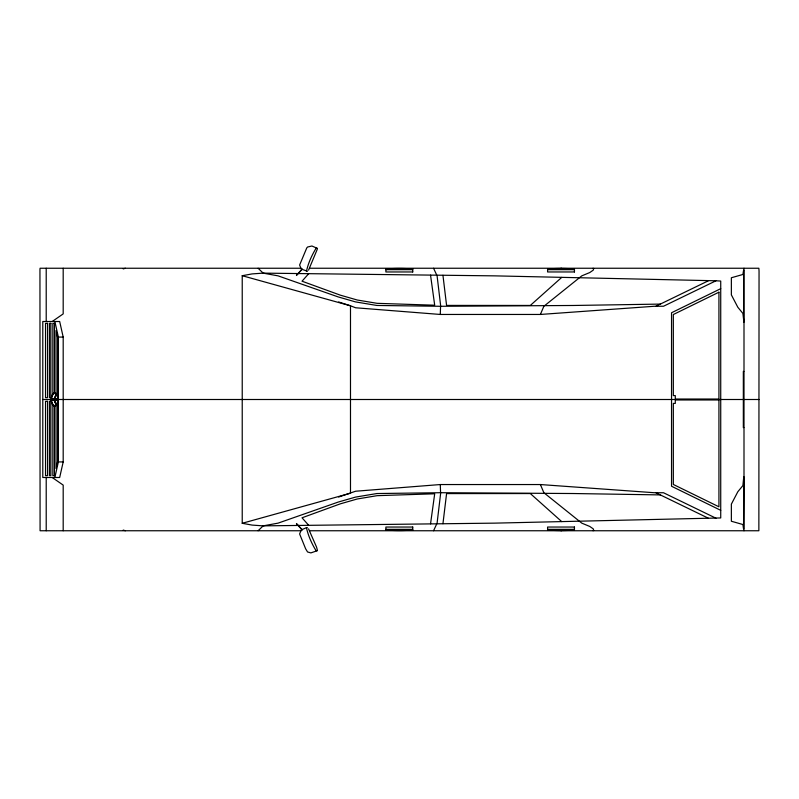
<?xml version="1.0" encoding="UTF-8"?>
<svg xmlns="http://www.w3.org/2000/svg" width="799" height="799" viewBox="0 0 799 799"><rect width="100%" height="100%" fill="white"/><g stroke="black" fill="none" stroke-linecap="round" stroke-linejoin="round"><path stroke-width="1.2" d="M743.599 320.559L743.609 270.142L742.9 274.476L731.365 277.752L731.365 294.871L737.837 307.265L742.9 313.418L743.929 322.247M715.974 280.779L494.271 275.855L263.171 273.138L252.104 273.907L242.227 275.715L242.227 523.285L252.104 525.093L263.171 525.862L494.271 523.145L720.728 517.942L720.728 281.058L715.974 280.779L663.51 306.247L654.061 306.287L540.384 314.456L440.279 314.456L440.609 305.398L437.093 275.855L433.557 268.244M307.485 527.759L306.446 527.67C308.144 535.54 311.75 543.759 316.054 550.661L317.083 550.751L317.283 549.752L316.524 547.025L308.554 528.858M743.599 478.441L742.9 485.582L737.837 491.735L731.365 504.129L731.365 521.248L742.9 524.524L743.569 528.858L743.929 476.753M51.575 397.852L51.396 398.971L58.057 398.971L57.878 397.852M52.844 405.093L52.844 475.665L54.452 475.565M54.851 477.492L58.367 461.922L58.367 337.078L54.851 321.508M63.191 461.922L59.675 477.492L42.786 477.492L42.786 321.508L59.675 321.508L63.191 337.078L63.191 461.922L58.367 461.922M442.946 523.705L446.581 493.592L530.316 493.552L561.707 521.597M57.438 402.756L58.057 400.029L51.396 400.029L51.575 401.148M430.541 523.844L434.696 493.792L377.128 495.67L357.253 498.985L340.424 503.809L302.032 517.792L308.574 525.173M52.574 394.916L51.476 398.831L54.072 398.831M52.055 396.334L53.233 393.927L54.731 393.098L56.22 393.927L57.368 396.404M540.384 314.456L543.859 306.287L581.792 275.855L589.762 272.549L593.228 270.152L593.707 268.644L593.068 268.244M54.092 398.971C54.412 397.692 57.178 393.777 54.731 393.238L53.253 394.047M433.557 530.756L437.093 523.145L440.609 493.602L440.279 484.544L540.384 484.544L654.061 492.713L663.51 492.753L715.974 518.221M308.554 270.142L317.283 249.248L317.083 248.249L311.92 246.002L307.555 247.031L306.736 247.99L299.615 265.038L301.283 269.083L307.485 271.241M56.819 403.894L55.68 405.283M296.449 275.485L302.322 268.993L296.848 274.866M258.097 530.756L263.171 525.862L278.062 523.145L338.177 502.082L355.565 497.088L376.878 493.542L440.529 492.713L573.223 493.522L660.354 494.911M561.707 277.403L530.316 305.448L446.581 305.408L442.946 275.295M308.574 273.827L302.032 281.208L340.424 295.191L357.253 300.015L377.128 303.33L434.696 305.208L430.541 275.156M52.205 321.508L63.191 313.897L63.191 268.244M593.068 530.756L593.707 530.356L593.228 528.848L589.762 526.451L581.792 523.145L543.859 492.713L540.384 484.544M720.728 288.669L671.54 312.749L671.54 486.251L720.728 510.331M655.899 306.247L708.363 280.779M306.446 527.67L301.283 529.917L299.615 533.962L305.627 548.783L307.555 551.969L310.891 552.898L317.083 550.751M338.636 497.038L355.615 491.225L440.279 484.544M123.226 268.923L125.383 268.244M559.36 268.883L561.397 268.244M242.227 523.285L350.491 493.203L350.491 305.797L338.636 301.962M317.083 248.249L316.054 248.339C311.75 255.241 308.144 263.46 306.446 271.33M660.354 304.089L573.223 305.478L440.529 306.287L376.878 305.458L355.565 301.912L338.177 296.918L278.062 275.855L263.171 273.138L258.097 268.244M301.063 268.244L40.08 268.244L39.95 269.573L40.08 530.756L301.063 530.756M309.752 268.244L758.86 268.244L759.05 271.061L758.86 530.756L309.752 530.756M385.887 269.653L412.753 269.653M547.585 269.653L574.451 269.653M54.452 323.435L52.844 323.335L52.844 393.907M58.367 337.078L63.191 337.078M743.859 371.445L743.34 371.445L743.34 427.555L743.859 427.555M57.918 398.731L54.342 398.731L55.68 395.825L55.59 393.388M42.786 399.5L743.34 399.5M743.859 399.5L759.05 399.5M51.476 400.169L54.072 400.169C54.452 401.398 57.158 405.243 54.731 405.762L53.253 404.953M385.887 529.347L412.753 529.347M547.585 529.347L574.451 529.347M440.279 314.456L355.615 307.775L350.491 305.797L242.227 275.715M559.36 530.117L561.397 530.756M123.226 530.077L125.383 530.756M655.899 492.753L708.363 518.221M52.205 477.492L63.191 485.103L63.191 530.756M55.68 393.717L56.18 394.137M296.848 524.134L302.322 530.007L296.449 523.515M52.604 403.974L53.962 405.692L55.491 405.692L56.879 404.084L57.918 400.269L54.342 400.269L55.68 403.175L55.59 405.612M54.092 400.029L55.59 403.285M56.879 394.916L57.798 397.962M52.055 402.666L52.574 404.084M51.625 401.088L52.015 402.756M743.999 268.244L743.999 530.756M57.648 396.074L57.648 337.558L56.05 330.496L56.05 393.218M57.648 402.926L57.648 461.442L56.05 468.504L56.05 405.782M54.452 323.335L54.452 392.639M54.452 406.361L54.452 475.665M46.212 268.244L46.212 321.508M46.212 477.492L46.212 530.756M58.367 399.5L57.598 403.105L55.54 406.212L53.923 406.212L52.444 404.504A9.598 3.795 90 0 1 51.086 399.5A9.598 3.795 -90 0 1 52.444 394.496L53.923 392.788L55.54 392.788L57.598 395.895L58.367 399.5M718.93 292.204L673.327 314.536L673.327 395.595L675.295 395.595L675.295 399.13L718.93 399.13L718.93 292.204M412.753 271.96L385.887 271.96L385.887 268.963A43.236 9.978 0 0 1 412.753 268.963L412.753 271.96M574.451 271.96L547.585 271.96L547.585 268.963A43.236 9.978 0 0 1 574.451 268.963L574.451 271.96M47.57 323.335L45.543 323.335L45.543 397.672L47.57 397.672L47.57 323.335M50.876 323.335L49.498 323.335L49.498 397.672L50.876 397.672L50.876 323.335M718.93 399.87L675.295 399.87L675.295 403.405L673.327 403.405L673.327 484.464L718.93 506.796L718.93 399.87M47.57 401.328L45.543 401.328L45.543 475.665L47.57 475.665L47.57 401.328M50.876 401.328L49.498 401.328L49.498 475.665L50.876 475.665L50.876 401.328M412.753 527.04L385.887 527.04L385.887 530.037A43.236 9.978 0 0 0 412.753 530.037L412.753 527.04M574.451 527.04L547.585 527.04L547.585 530.037A43.236 9.978 0 0 0 574.451 530.037L574.451 527.04"/></g></svg>
